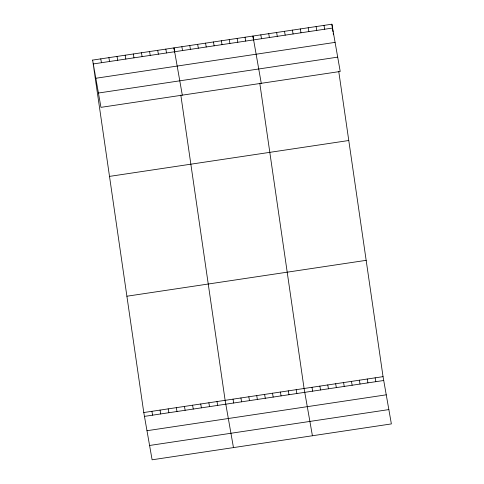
<?xml version="1.0" encoding="UTF-8"?>
<svg xmlns="http://www.w3.org/2000/svg" width="484" height="484" viewBox="0 0 484 484"><rect width="100%" height="100%" fill="white"/><g stroke="black" fill="none" stroke-linecap="round" stroke-linejoin="round"><path stroke-width="0.73" d="M92.625 60.089L331.891 24.2L340.222 71.469L100.956 107.351L92.625 60.089L143.778 412.531L152.109 459.8L391.374 423.911L383.044 376.649L338.746 71.426M93.303 63.936L332.569 28.048M95.832 78.263L335.091 42.374M98.433 93.025L337.699 57.136M109.505 176.394L348.77 140.505M126.899 296.226L366.164 260.338M143.778 412.531L383.044 376.649M144.456 416.385L383.721 380.497M146.979 430.712L386.244 394.823M149.586 445.474L388.852 409.585M323.996 25.386L324.673 29.234M316.1 26.572L316.778 30.419M375.148 377.829L375.826 381.676M308.199 27.751L308.883 31.599M367.247 379.014L367.931 382.862M300.304 28.937L300.988 32.785M359.352 380.2L360.036 384.048M292.409 30.123L293.086 33.971M351.457 381.386L352.134 385.234M284.513 31.309L285.191 35.157M343.561 382.566L344.239 386.413M276.618 32.489L277.296 36.336M335.666 383.751L336.344 387.599M268.723 33.674L269.4 37.522M327.771 384.937L328.448 388.785M260.828 34.86L261.505 38.708M319.876 386.123L320.553 389.971M261.263 83.308L252.932 36.046L253.543 40.275M311.98 387.303L312.658 391.151M245.037 37.226L245.715 41.073M312.416 435.757L304.085 388.489L259.787 83.272M237.142 38.411L237.819 42.259M296.19 389.674L296.867 393.522M229.247 39.597L229.924 43.445M288.295 390.86L288.972 394.708M221.351 40.783L222.029 44.631M280.399 392.04L281.077 395.888M213.45 41.963L214.134 45.811M272.504 393.226L273.182 397.074M205.555 43.149L206.238 46.996M264.603 394.412L265.286 398.259M197.66 44.334L198.337 48.182M256.708 395.597L257.391 399.445M189.764 45.52L190.442 49.368M248.812 396.777L249.49 400.625M181.869 46.7L182.547 50.548M240.917 397.963L241.595 401.811M182.311 95.154L173.974 47.886L174.591 52.115M233.022 399.149L233.699 402.997M165.837 49.108L166.52 52.956M233.463 447.597L225.127 400.335L180.828 95.112M157.705 50.324L158.383 54.178M216.989 401.551L217.673 405.398M149.568 51.546L150.246 55.394M208.858 402.773L209.536 406.62M141.437 52.768L142.114 56.616M200.721 403.995L201.398 407.843M133.3 53.99L133.977 57.838M192.59 405.211L193.267 409.059M125.162 55.206L125.84 59.054M184.452 406.433L185.13 410.281M117.031 56.428L117.709 60.276M176.315 407.655L176.993 411.503M108.894 57.65L109.572 61.498M168.184 408.871L168.862 412.719M100.757 58.866L101.44 62.714M160.047 410.093L160.724 413.941M151.909 411.315L152.593 415.163M331.891 24.2L333.016 31.956M333.222 33.366L333.422 34.775"/></g></svg>
